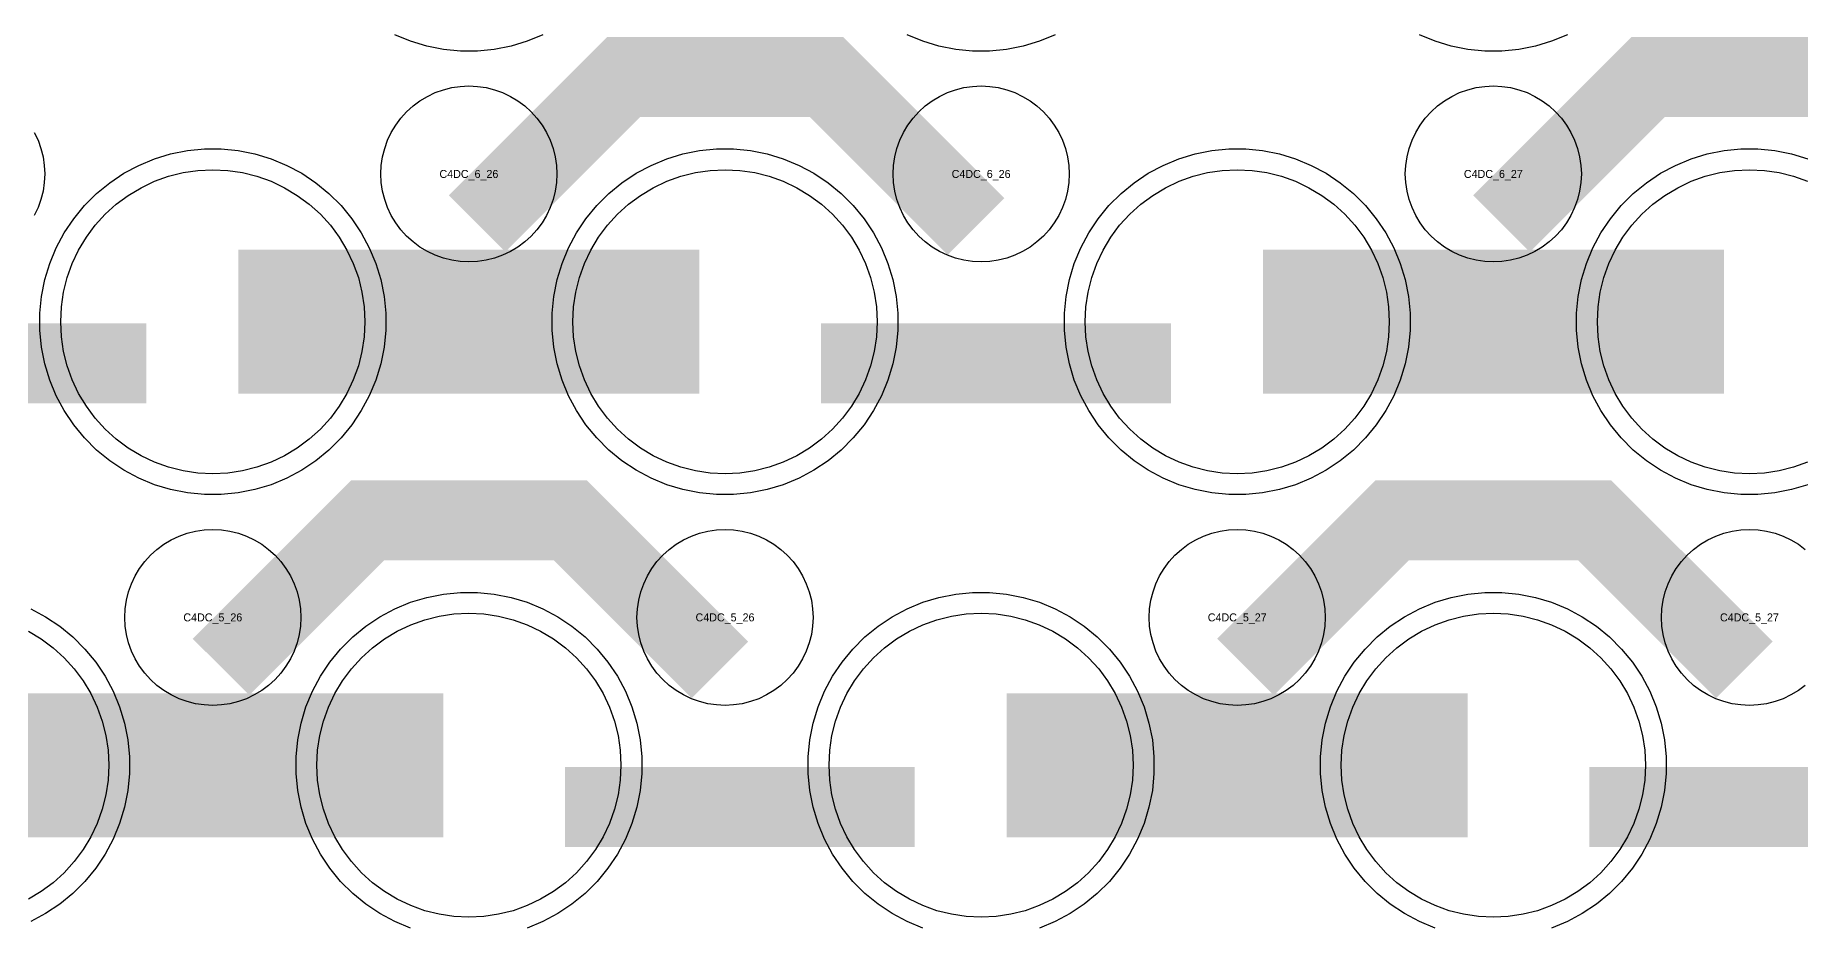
# Model space of a CAD drawing. Extents: x -11880 to 11880, y -14992 to 14992.
# Drawn here: x -3735 to -3184, y -14196 to -13919 of the extents above; entities that cross this region are included whole.
import ezdxf
from ezdxf.enums import TextEntityAlignment as Align

# ---------------------------------------------------------------- set-up
doc = ezdxf.new("R2010")
doc.units = 0
doc.header["$MEASUREMENT"] = 0
for name, color, linetype in [('GDS_775_DT_237', 138, 'CONTINUOUS'), ('RDL1_FS', 34, 'CONTINUOUS'), ('RDL_BS', 160, 'CONTINUOUS')]:
    doc.layers.add(name, color=color, linetype=linetype)

msp = doc.modelspace()

# ---------------------------------------------------------------- linework, layer by layer
at = {"layer": 'RDL1_FS', "color": 241, "true_color": 0xf7abae}
for points in [[(-3680, -14055.689), (-3684.657, -14055.46), (-3689.268, -14054.776), (-3693.791, -14053.644), (-3698.181, -14052.072), (-3702.395, -14050.08), (-3706.395, -14047.682), (-3710.14, -14044.904), (-3713.594, -14041.774), (-3716.724, -14038.32), (-3719.502, -14034.575), (-3721.9, -14030.575), (-3723.892, -14026.361), (-3725.464, -14021.971), (-3726.596, -14017.448), (-3727.28, -14012.837), (-3727.509, -14008.18), (-3727.28, -14003.523), (-3726.596, -13998.912), (-3725.464, -13994.389), (-3723.892, -13989.999), (-3721.9, -13985.785), (-3719.502, -13981.785), (-3716.724, -13978.04), (-3713.594, -13974.586), (-3710.14, -13971.456), (-3706.395, -13968.678), (-3702.395, -13966.28), (-3698.181, -13964.288), (-3693.791, -13962.716), (-3689.268, -13961.584), (-3684.657, -13960.9), (-3680, -13960.671), (-3675.343, -13960.9), (-3670.732, -13961.584), (-3666.209, -13962.716), (-3661.819, -13964.288), (-3657.605, -13966.28), (-3653.605, -13968.678), (-3649.86, -13971.456), (-3646.406, -13974.586), (-3643.276, -13978.04), (-3640.498, -13981.785), (-3638.1, -13985.785), (-3636.108, -13989.999), (-3634.536, -13994.389), (-3633.404, -13998.912), (-3632.72, -14003.523), (-3632.491, -14008.18), (-3632.72, -14012.837), (-3633.404, -14017.448), (-3634.536, -14021.971), (-3636.108, -14026.361), (-3638.1, -14030.575), (-3640.498, -14034.575), (-3643.276, -14038.32), (-3646.406, -14041.774), (-3649.86, -14044.904), (-3653.605, -14047.682), (-3657.605, -14050.08), (-3661.819, -14052.072), (-3666.209, -14053.644), (-3670.732, -14054.776), (-3675.343, -14055.46)], [(-3520, -14055.689), (-3524.657, -14055.46), (-3529.268, -14054.776), (-3533.791, -14053.644), (-3538.181, -14052.072), (-3542.395, -14050.08), (-3546.395, -14047.682), (-3550.14, -14044.904), (-3553.594, -14041.774), (-3556.724, -14038.32), (-3559.502, -14034.575), (-3561.9, -14030.575), (-3563.892, -14026.361), (-3565.464, -14021.971), (-3566.596, -14017.448), (-3567.28, -14012.837), (-3567.509, -14008.18), (-3567.28, -14003.523), (-3566.596, -13998.912), (-3565.464, -13994.389), (-3563.892, -13989.999), (-3561.9, -13985.785), (-3559.502, -13981.785), (-3556.724, -13978.04), (-3553.594, -13974.586), (-3550.14, -13971.456), (-3546.395, -13968.678), (-3542.395, -13966.28), (-3538.181, -13964.288), (-3533.791, -13962.716), (-3529.268, -13961.584), (-3524.657, -13960.9), (-3520, -13960.671), (-3515.343, -13960.9), (-3510.732, -13961.584), (-3506.209, -13962.716), (-3501.819, -13964.288), (-3497.605, -13966.28), (-3493.605, -13968.678), (-3489.86, -13971.456), (-3486.406, -13974.586), (-3483.276, -13978.04), (-3480.498, -13981.785), (-3478.1, -13985.785), (-3476.108, -13989.999), (-3474.536, -13994.389), (-3473.404, -13998.912), (-3472.72, -14003.523), (-3472.491, -14008.18), (-3472.72, -14012.837), (-3473.404, -14017.448), (-3474.536, -14021.971), (-3476.108, -14026.361), (-3478.1, -14030.575), (-3480.498, -14034.575), (-3483.276, -14038.32), (-3486.406, -14041.774), (-3489.86, -14044.904), (-3493.605, -14047.682), (-3497.605, -14050.08), (-3501.819, -14052.072), (-3506.209, -14053.644), (-3510.732, -14054.776), (-3515.343, -14055.46)], [(-3360, -14055.689), (-3364.657, -14055.46), (-3369.268, -14054.776), (-3373.791, -14053.644), (-3378.181, -14052.072), (-3382.395, -14050.08), (-3386.395, -14047.682), (-3390.14, -14044.904), (-3393.594, -14041.774), (-3396.724, -14038.32), (-3399.502, -14034.575), (-3401.9, -14030.575), (-3403.892, -14026.361), (-3405.464, -14021.971), (-3406.596, -14017.448), (-3407.28, -14012.837), (-3407.509, -14008.18), (-3407.28, -14003.523), (-3406.596, -13998.912), (-3405.464, -13994.389), (-3403.892, -13989.999), (-3401.9, -13985.785), (-3399.502, -13981.785), (-3396.724, -13978.04), (-3393.594, -13974.586), (-3390.14, -13971.456), (-3386.395, -13968.678), (-3382.395, -13966.28), (-3378.181, -13964.288), (-3373.791, -13962.716), (-3369.268, -13961.584), (-3364.657, -13960.9), (-3360, -13960.671), (-3355.343, -13960.9), (-3350.732, -13961.584), (-3346.209, -13962.716), (-3341.819, -13964.288), (-3337.605, -13966.28), (-3333.605, -13968.678), (-3329.86, -13971.456), (-3326.406, -13974.586), (-3323.276, -13978.04), (-3320.498, -13981.785), (-3318.1, -13985.785), (-3316.108, -13989.999), (-3314.536, -13994.389), (-3313.404, -13998.912), (-3312.72, -14003.523), (-3312.491, -14008.18), (-3312.72, -14012.837), (-3313.404, -14017.448), (-3314.536, -14021.971), (-3316.108, -14026.361), (-3318.1, -14030.575), (-3320.498, -14034.575), (-3323.276, -14038.32), (-3326.406, -14041.774), (-3329.86, -14044.904), (-3333.605, -14047.682), (-3337.605, -14050.08), (-3341.819, -14052.072), (-3346.209, -14053.644), (-3350.732, -14054.776), (-3355.343, -14055.46)], [(-3600, -14194.254), (-3604.657, -14194.025), (-3609.268, -14193.341), (-3613.791, -14192.209), (-3618.181, -14190.637), (-3622.395, -14188.645), (-3626.395, -14186.247), (-3630.14, -14183.469), (-3633.594, -14180.339), (-3636.724, -14176.885), (-3639.502, -14173.14), (-3641.9, -14169.14), (-3643.892, -14164.926), (-3645.464, -14160.536), (-3646.596, -14156.013), (-3647.28, -14151.402), (-3647.509, -14146.745), (-3647.28, -14142.088), (-3646.596, -14137.477), (-3645.464, -14132.954), (-3643.892, -14128.564), (-3641.9, -14124.35), (-3639.502, -14120.35), (-3636.724, -14116.605), (-3633.594, -14113.151), (-3630.14, -14110.021), (-3626.395, -14107.243), (-3622.395, -14104.845), (-3618.181, -14102.853), (-3613.791, -14101.281), (-3609.268, -14100.149), (-3604.657, -14099.465), (-3600, -14099.236), (-3595.343, -14099.465), (-3590.732, -14100.149), (-3586.209, -14101.281), (-3581.819, -14102.853), (-3577.605, -14104.845), (-3573.605, -14107.243), (-3569.86, -14110.021), (-3566.406, -14113.151), (-3563.276, -14116.605), (-3560.498, -14120.35), (-3558.1, -14124.35), (-3556.108, -14128.564), (-3554.536, -14132.954), (-3553.404, -14137.477), (-3552.72, -14142.088), (-3552.491, -14146.745), (-3552.72, -14151.402), (-3553.404, -14156.013), (-3554.536, -14160.536), (-3556.108, -14164.926), (-3558.1, -14169.14), (-3560.498, -14173.14), (-3563.276, -14176.885), (-3566.406, -14180.339), (-3569.86, -14183.469), (-3573.605, -14186.247), (-3577.605, -14188.645), (-3581.819, -14190.637), (-3586.209, -14192.209), (-3590.732, -14193.341), (-3595.343, -14194.025)], [(-3440, -14194.254), (-3444.657, -14194.025), (-3449.268, -14193.341), (-3453.791, -14192.209), (-3458.181, -14190.637), (-3462.395, -14188.645), (-3466.395, -14186.247), (-3470.14, -14183.469), (-3473.594, -14180.339), (-3476.724, -14176.885), (-3479.502, -14173.14), (-3481.9, -14169.14), (-3483.892, -14164.926), (-3485.464, -14160.536), (-3486.596, -14156.013), (-3487.28, -14151.402), (-3487.509, -14146.745), (-3487.28, -14142.088), (-3486.596, -14137.477), (-3485.464, -14132.954), (-3483.892, -14128.564), (-3481.9, -14124.35), (-3479.502, -14120.35), (-3476.724, -14116.605), (-3473.594, -14113.151), (-3470.14, -14110.021), (-3466.395, -14107.243), (-3462.395, -14104.845), (-3458.181, -14102.853), (-3453.791, -14101.281), (-3449.268, -14100.149), (-3444.657, -14099.465), (-3440, -14099.236), (-3435.343, -14099.465), (-3430.732, -14100.149), (-3426.209, -14101.281), (-3421.819, -14102.853), (-3417.605, -14104.845), (-3413.605, -14107.243), (-3409.86, -14110.021), (-3406.406, -14113.151), (-3403.276, -14116.605), (-3400.498, -14120.35), (-3398.1, -14124.35), (-3396.108, -14128.564), (-3394.536, -14132.954), (-3393.404, -14137.477), (-3392.72, -14142.088), (-3392.491, -14146.745), (-3392.72, -14151.402), (-3393.404, -14156.013), (-3394.536, -14160.536), (-3396.108, -14164.926), (-3398.1, -14169.14), (-3400.498, -14173.14), (-3403.276, -14176.885), (-3406.406, -14180.339), (-3409.86, -14183.469), (-3413.605, -14186.247), (-3417.605, -14188.645), (-3421.819, -14190.637), (-3426.209, -14192.209), (-3430.732, -14193.341), (-3435.343, -14194.025)], [(-3280, -14194.254), (-3284.657, -14194.025), (-3289.268, -14193.341), (-3293.791, -14192.209), (-3298.181, -14190.637), (-3302.395, -14188.645), (-3306.395, -14186.247), (-3310.14, -14183.469), (-3313.594, -14180.339), (-3316.724, -14176.885), (-3319.502, -14173.14), (-3321.9, -14169.14), (-3323.892, -14164.926), (-3325.464, -14160.536), (-3326.596, -14156.013), (-3327.28, -14151.402), (-3327.509, -14146.745), (-3327.28, -14142.088), (-3326.596, -14137.477), (-3325.464, -14132.954), (-3323.892, -14128.564), (-3321.9, -14124.35), (-3319.502, -14120.35), (-3316.724, -14116.605), (-3313.594, -14113.151), (-3310.14, -14110.021), (-3306.395, -14107.243), (-3302.395, -14104.845), (-3298.181, -14102.853), (-3293.791, -14101.281), (-3289.268, -14100.149), (-3284.657, -14099.465), (-3280, -14099.236), (-3275.343, -14099.465), (-3270.732, -14100.149), (-3266.209, -14101.281), (-3261.819, -14102.853), (-3257.605, -14104.845), (-3253.605, -14107.243), (-3249.86, -14110.021), (-3246.406, -14113.151), (-3243.276, -14116.605), (-3240.498, -14120.35), (-3238.1, -14124.35), (-3236.108, -14128.564), (-3234.536, -14132.954), (-3233.404, -14137.477), (-3232.72, -14142.088), (-3232.491, -14146.745), (-3232.72, -14151.402), (-3233.404, -14156.013), (-3234.536, -14160.536), (-3236.108, -14164.926), (-3238.1, -14169.14), (-3240.498, -14173.14), (-3243.276, -14176.885), (-3246.406, -14180.339), (-3249.86, -14183.469), (-3253.605, -14186.247), (-3257.605, -14188.645), (-3261.819, -14190.637), (-3266.209, -14192.209), (-3270.732, -14193.341), (-3275.343, -14194.025)]]:
    msp.add_lwpolyline(points, close=True, dxfattribs=at)
for points in [[(-3181.819, -14052.072), (-3186.209, -14053.644), (-3190.732, -14054.776), (-3195.343, -14055.46), (-3200, -14055.689), (-3204.657, -14055.46), (-3209.268, -14054.776), (-3213.791, -14053.644), (-3218.181, -14052.072), (-3222.395, -14050.08), (-3226.395, -14047.682), (-3230.14, -14044.904), (-3233.594, -14041.774), (-3236.724, -14038.32), (-3239.502, -14034.575), (-3241.9, -14030.575), (-3243.892, -14026.361), (-3245.464, -14021.971), (-3246.596, -14017.448), (-3247.28, -14012.837), (-3247.509, -14008.18), (-3247.28, -14003.523), (-3246.596, -13998.912), (-3245.464, -13994.389), (-3243.892, -13989.999), (-3241.9, -13985.785), (-3239.502, -13981.785), (-3236.724, -13978.04), (-3233.594, -13974.586), (-3230.14, -13971.456), (-3226.395, -13968.678), (-3222.395, -13966.28), (-3218.181, -13964.288), (-3213.791, -13962.716), (-3209.268, -13961.584), (-3204.657, -13960.9), (-3200, -13960.671), (-3195.343, -13960.9), (-3190.732, -13961.584), (-3186.209, -13962.716), (-3181.819, -13964.288)], [(-3737.605, -14104.845), (-3733.605, -14107.243), (-3729.86, -14110.021), (-3726.406, -14113.151), (-3723.276, -14116.605), (-3720.498, -14120.35), (-3718.1, -14124.35), (-3716.108, -14128.564), (-3714.536, -14132.954), (-3713.404, -14137.477), (-3712.72, -14142.088), (-3712.491, -14146.745), (-3712.72, -14151.402), (-3713.404, -14156.013), (-3714.536, -14160.536), (-3716.108, -14164.926), (-3718.1, -14169.14), (-3720.498, -14173.14), (-3723.276, -14176.885), (-3726.406, -14180.339), (-3729.86, -14183.469), (-3733.605, -14186.247), (-3737.605, -14188.645)]]:
    msp.add_lwpolyline(points, dxfattribs=at)
for points in [[(-3671.998, -14008.18, 45, 45, 0), (-3599.998, -14008.18, 45, 45, 0)], [(-3599.998, -14008.18, 45, 45, 0), (-3527.998, -14008.18, 45, 45, 0)], [(-3351.998, -14008.18, 45, 45, 0), (-3279.998, -14008.18, 45, 45, 0)], [(-3279.998, -14008.18, 45, 45, 0), (-3207.998, -14008.18, 45, 45, 0)], [(-3751.998, -14146.745, 45, 45, 0), (-3679.998, -14146.745, 45, 45, 0)], [(-3679.998, -14146.745, 45, 45, 0), (-3607.998, -14146.745, 45, 45, 0)], [(-3431.998, -14146.745, 45, 45, 0), (-3359.998, -14146.745, 45, 45, 0)], [(-3359.998, -14146.745, 45, 45, 0), (-3287.998, -14146.745, 45, 45, 0)]]:
    msp.add_lwpolyline(points, format="xyseb", dxfattribs=at)
at = {"layer": 'RDL_BS', "color": 241, "true_color": 0xf7abae}
for points in [[(-3576.885, -13918.49), (-3581.795, -13920.521), (-3586.835, -13922.052), (-3592.062, -13923.098), (-3597.356, -13923.615), (-3602.644, -13923.615), (-3607.938, -13923.098), (-3613.165, -13922.052), (-3618.205, -13920.521), (-3623.115, -13918.49)], [(-3416.885, -13918.49), (-3421.795, -13920.521), (-3426.835, -13922.052), (-3432.062, -13923.098), (-3437.356, -13923.615), (-3442.644, -13923.615), (-3447.938, -13923.098), (-3453.165, -13922.052), (-3458.205, -13920.521), (-3463.115, -13918.49)], [(-3256.885, -13918.49), (-3261.795, -13920.521), (-3266.835, -13922.052), (-3272.062, -13923.098), (-3277.356, -13923.615), (-3282.644, -13923.615), (-3287.938, -13923.098), (-3293.165, -13922.052), (-3298.205, -13920.521), (-3303.115, -13918.49)], [(-3181.795, -14059.086), (-3186.835, -14060.617), (-3192.062, -14061.663), (-3197.356, -14062.18), (-3202.644, -14062.18), (-3207.938, -14061.663), (-3213.165, -14060.617), (-3218.205, -14059.086), (-3223.115, -14057.055), (-3227.777, -14054.563), (-3232.191, -14051.616), (-3236.292, -14048.254), (-3240.074, -14044.472), (-3243.436, -14040.371), (-3246.383, -14035.957), (-3248.875, -14031.295), (-3250.906, -14026.385), (-3252.437, -14021.345), (-3253.483, -14016.118), (-3254, -14010.824), (-3254, -14005.536), (-3253.483, -14000.242), (-3252.437, -13995.015), (-3250.906, -13989.975), (-3248.875, -13985.065), (-3246.383, -13980.403), (-3243.436, -13975.989), (-3240.074, -13971.888), (-3236.292, -13968.106), (-3232.191, -13964.744), (-3227.777, -13961.797), (-3223.115, -13959.305), (-3218.205, -13957.274), (-3213.165, -13955.743), (-3207.938, -13954.697), (-3202.644, -13954.18), (-3197.356, -13954.18), (-3192.062, -13954.697), (-3186.835, -13955.743), (-3181.795, -13957.274)], [(-3618.205, -14197.651), (-3623.115, -14195.62), (-3627.777, -14193.128), (-3632.191, -14190.181), (-3636.292, -14186.819), (-3640.074, -14183.037), (-3643.436, -14178.936), (-3646.383, -14174.522), (-3648.875, -14169.86), (-3650.906, -14164.95), (-3652.437, -14159.91), (-3653.483, -14154.683), (-3654, -14149.389), (-3654, -14144.101), (-3653.483, -14138.807), (-3652.437, -14133.58), (-3650.906, -14128.54), (-3648.875, -14123.63), (-3646.383, -14118.968), (-3643.436, -14114.554), (-3640.074, -14110.453), (-3636.292, -14106.671), (-3632.191, -14103.309), (-3627.777, -14100.362), (-3623.115, -14097.87), (-3618.205, -14095.839), (-3613.165, -14094.308), (-3607.938, -14093.262), (-3602.644, -14092.745), (-3597.356, -14092.745), (-3592.062, -14093.262), (-3586.835, -14094.308), (-3581.795, -14095.839), (-3576.885, -14097.87), (-3572.223, -14100.362), (-3567.809, -14103.309), (-3563.708, -14106.671), (-3559.926, -14110.453), (-3556.564, -14114.554), (-3553.617, -14118.968), (-3551.125, -14123.63), (-3549.094, -14128.54), (-3547.563, -14133.58), (-3546.517, -14138.807), (-3546, -14144.101), (-3546, -14149.389), (-3546.517, -14154.683), (-3547.563, -14159.91), (-3549.094, -14164.95), (-3551.125, -14169.86), (-3553.617, -14174.522), (-3556.564, -14178.936), (-3559.926, -14183.037), (-3563.708, -14186.819), (-3567.809, -14190.181), (-3572.223, -14193.128), (-3576.885, -14195.62), (-3581.795, -14197.651)], [(-3458.205, -14197.651), (-3463.115, -14195.62), (-3467.777, -14193.128), (-3472.191, -14190.181), (-3476.292, -14186.819), (-3480.074, -14183.037), (-3483.436, -14178.936), (-3486.383, -14174.522), (-3488.875, -14169.86), (-3490.906, -14164.95), (-3492.437, -14159.91), (-3493.483, -14154.683), (-3494, -14149.389), (-3494, -14144.101), (-3493.483, -14138.807), (-3492.437, -14133.58), (-3490.906, -14128.54), (-3488.875, -14123.63), (-3486.383, -14118.968), (-3483.436, -14114.554), (-3480.074, -14110.453), (-3476.292, -14106.671), (-3472.191, -14103.309), (-3467.777, -14100.362), (-3463.115, -14097.87), (-3458.205, -14095.839), (-3453.165, -14094.308), (-3447.938, -14093.262), (-3442.644, -14092.745), (-3437.356, -14092.745), (-3432.062, -14093.262), (-3426.835, -14094.308), (-3421.795, -14095.839), (-3416.885, -14097.87), (-3412.223, -14100.362), (-3407.809, -14103.309), (-3403.708, -14106.671), (-3399.926, -14110.453), (-3396.564, -14114.554), (-3393.617, -14118.968), (-3391.125, -14123.63), (-3389.094, -14128.54), (-3387.563, -14133.58), (-3386.517, -14138.807), (-3386, -14144.101), (-3386, -14149.389), (-3386.517, -14154.683), (-3387.563, -14159.91), (-3389.094, -14164.95), (-3391.125, -14169.86), (-3393.617, -14174.522), (-3396.564, -14178.936), (-3399.926, -14183.037), (-3403.708, -14186.819), (-3407.809, -14190.181), (-3412.223, -14193.128), (-3416.885, -14195.62), (-3421.795, -14197.651)], [(-3298.205, -14197.651), (-3303.115, -14195.62), (-3307.777, -14193.128), (-3312.191, -14190.181), (-3316.292, -14186.819), (-3320.074, -14183.037), (-3323.436, -14178.936), (-3326.383, -14174.522), (-3328.875, -14169.86), (-3330.906, -14164.95), (-3332.437, -14159.91), (-3333.483, -14154.683), (-3334, -14149.389), (-3334, -14144.101), (-3333.483, -14138.807), (-3332.437, -14133.58), (-3330.906, -14128.54), (-3328.875, -14123.63), (-3326.383, -14118.968), (-3323.436, -14114.554), (-3320.074, -14110.453), (-3316.292, -14106.671), (-3312.191, -14103.309), (-3307.777, -14100.362), (-3303.115, -14097.87), (-3298.205, -14095.839), (-3293.165, -14094.308), (-3287.938, -14093.262), (-3282.644, -14092.745), (-3277.356, -14092.745), (-3272.062, -14093.262), (-3266.835, -14094.308), (-3261.795, -14095.839), (-3256.885, -14097.87), (-3252.223, -14100.362), (-3247.809, -14103.309), (-3243.708, -14106.671), (-3239.926, -14110.453), (-3236.564, -14114.554), (-3233.617, -14118.968), (-3231.125, -14123.63), (-3229.094, -14128.54), (-3227.563, -14133.58), (-3226.517, -14138.807), (-3226, -14144.101), (-3226, -14149.389), (-3226.517, -14154.683), (-3227.563, -14159.91), (-3229.094, -14164.95), (-3231.125, -14169.86), (-3233.617, -14174.522), (-3236.564, -14178.936), (-3239.926, -14183.037), (-3243.708, -14186.819), (-3247.809, -14190.181), (-3252.223, -14193.128), (-3256.885, -14195.62), (-3261.795, -14197.651)], [(-3736.885, -14097.87), (-3732.223, -14100.362), (-3727.809, -14103.309), (-3723.708, -14106.671), (-3719.926, -14110.453), (-3716.564, -14114.554), (-3713.617, -14118.968), (-3711.125, -14123.63), (-3709.094, -14128.54), (-3707.563, -14133.58), (-3706.517, -14138.807), (-3706, -14144.101), (-3706, -14149.389), (-3706.517, -14154.683), (-3707.563, -14159.91), (-3709.094, -14164.95), (-3711.125, -14169.86), (-3713.617, -14174.522), (-3716.564, -14178.936), (-3719.926, -14183.037), (-3723.708, -14186.819), (-3727.809, -14190.181), (-3732.223, -14193.128), (-3736.885, -14195.62)]]:
    msp.add_lwpolyline(points, dxfattribs=at)
at = {"layer": 'RDL_BS'}
for points in [[(-3597.438, -13977.494, 25, 25, 0), (-3551.623, -13931.679, 25, 25, 0), (-3518.07, -13931.679, 25, 25, 0)], [(-3441.599, -13978.393, 25, 25, 0), (-3488.313, -13931.679, 25, 25, 0), (-3518.071, -13931.679, 25, 25, 0)], [(-3277.438, -13977.494, 25, 25, 0), (-3231.623, -13931.679, 25, 25, 0), (-3198.07, -13931.679, 25, 25, 0)], [(-3121.599, -13978.393, 25, 25, 0), (-3168.313, -13931.679, 25, 25, 0), (-3198.071, -13931.679, 25, 25, 0)], [(-3677.438, -14116.059, 25, 25, 0), (-3631.623, -14070.244, 25, 25, 0), (-3598.07, -14070.244, 25, 25, 0)], [(-3521.599, -14116.958, 25, 25, 0), (-3568.313, -14070.244, 25, 25, 0), (-3598.071, -14070.244, 25, 25, 0)], [(-3357.438, -14116.059, 25, 25, 0), (-3311.623, -14070.244, 25, 25, 0), (-3278.07, -14070.244, 25, 25, 0)], [(-3201.599, -14116.958, 25, 25, 0), (-3248.313, -14070.244, 25, 25, 0), (-3278.071, -14070.244, 25, 25, 0)]]:
    msp.add_lwpolyline(points, format="xyseb", dxfattribs=at)
for points in [[(-3600, -13989.486), (-3602.693, -13989.354), (-3605.365, -13988.958), (-3607.984, -13988.301), (-3610.519, -13987.394), (-3612.956, -13986.242), (-3615.28, -13984.849), (-3617.443, -13983.246), (-3619.442, -13981.434), (-3621.254, -13979.435), (-3622.857, -13977.272), (-3624.25, -13974.948), (-3625.402, -13972.511), (-3626.309, -13969.976), (-3626.966, -13967.357), (-3627.362, -13964.685), (-3627.494, -13961.992), (-3627.362, -13959.299), (-3626.966, -13956.627), (-3626.309, -13954.008), (-3625.402, -13951.473), (-3624.25, -13949.036), (-3622.857, -13946.712), (-3621.254, -13944.549), (-3619.442, -13942.55), (-3617.443, -13940.738), (-3615.28, -13939.135), (-3612.956, -13937.742), (-3610.519, -13936.59), (-3607.984, -13935.683), (-3605.365, -13935.026), (-3602.693, -13934.63), (-3600, -13934.498), (-3597.307, -13934.63), (-3594.635, -13935.026), (-3592.016, -13935.683), (-3589.481, -13936.59), (-3587.044, -13937.742), (-3584.72, -13939.135), (-3582.557, -13940.738), (-3580.558, -13942.55), (-3578.746, -13944.549), (-3577.143, -13946.712), (-3575.75, -13949.036), (-3574.598, -13951.473), (-3573.691, -13954.008), (-3573.034, -13956.627), (-3572.638, -13959.299), (-3572.506, -13961.992), (-3572.638, -13964.685), (-3573.034, -13967.357), (-3573.691, -13969.976), (-3574.598, -13972.511), (-3575.75, -13974.948), (-3577.143, -13977.272), (-3578.746, -13979.435), (-3580.558, -13981.434), (-3582.557, -13983.246), (-3584.72, -13984.849), (-3587.044, -13986.242), (-3589.481, -13987.394), (-3592.016, -13988.301), (-3594.635, -13988.958), (-3597.307, -13989.354)], [(-3440, -13989.486), (-3442.693, -13989.354), (-3445.365, -13988.958), (-3447.984, -13988.301), (-3450.519, -13987.394), (-3452.956, -13986.242), (-3455.28, -13984.849), (-3457.443, -13983.246), (-3459.442, -13981.434), (-3461.254, -13979.435), (-3462.857, -13977.272), (-3464.25, -13974.948), (-3465.402, -13972.511), (-3466.309, -13969.976), (-3466.966, -13967.357), (-3467.362, -13964.685), (-3467.494, -13961.992), (-3467.362, -13959.299), (-3466.966, -13956.627), (-3466.309, -13954.008), (-3465.402, -13951.473), (-3464.25, -13949.036), (-3462.857, -13946.712), (-3461.254, -13944.549), (-3459.442, -13942.55), (-3457.443, -13940.738), (-3455.28, -13939.135), (-3452.956, -13937.742), (-3450.519, -13936.59), (-3447.984, -13935.683), (-3445.365, -13935.026), (-3442.693, -13934.63), (-3440, -13934.498), (-3437.307, -13934.63), (-3434.635, -13935.026), (-3432.016, -13935.683), (-3429.481, -13936.59), (-3427.044, -13937.742), (-3424.72, -13939.135), (-3422.557, -13940.738), (-3420.558, -13942.55), (-3418.746, -13944.549), (-3417.143, -13946.712), (-3415.75, -13949.036), (-3414.598, -13951.473), (-3413.691, -13954.008), (-3413.034, -13956.627), (-3412.638, -13959.299), (-3412.506, -13961.992), (-3412.638, -13964.685), (-3413.034, -13967.357), (-3413.691, -13969.976), (-3414.598, -13972.511), (-3415.75, -13974.948), (-3417.143, -13977.272), (-3418.746, -13979.435), (-3420.558, -13981.434), (-3422.557, -13983.246), (-3424.72, -13984.849), (-3427.044, -13986.242), (-3429.481, -13987.394), (-3432.016, -13988.301), (-3434.635, -13988.958), (-3437.307, -13989.354)], [(-3280, -13989.486), (-3282.693, -13989.354), (-3285.365, -13988.958), (-3287.984, -13988.301), (-3290.519, -13987.394), (-3292.956, -13986.242), (-3295.28, -13984.849), (-3297.443, -13983.246), (-3299.442, -13981.434), (-3301.254, -13979.435), (-3302.857, -13977.272), (-3304.25, -13974.948), (-3305.402, -13972.511), (-3306.309, -13969.976), (-3306.966, -13967.357), (-3307.362, -13964.685), (-3307.494, -13961.992), (-3307.362, -13959.299), (-3306.966, -13956.627), (-3306.309, -13954.008), (-3305.402, -13951.473), (-3304.25, -13949.036), (-3302.857, -13946.712), (-3301.254, -13944.549), (-3299.442, -13942.55), (-3297.443, -13940.738), (-3295.28, -13939.135), (-3292.956, -13937.742), (-3290.519, -13936.59), (-3287.984, -13935.683), (-3285.365, -13935.026), (-3282.693, -13934.63), (-3280, -13934.498), (-3277.307, -13934.63), (-3274.635, -13935.026), (-3272.016, -13935.683), (-3269.481, -13936.59), (-3267.044, -13937.742), (-3264.72, -13939.135), (-3262.557, -13940.738), (-3260.558, -13942.55), (-3258.746, -13944.549), (-3257.143, -13946.712), (-3255.75, -13949.036), (-3254.598, -13951.473), (-3253.691, -13954.008), (-3253.034, -13956.627), (-3252.638, -13959.299), (-3252.506, -13961.992), (-3252.638, -13964.685), (-3253.034, -13967.357), (-3253.691, -13969.976), (-3254.598, -13972.511), (-3255.75, -13974.948), (-3257.143, -13977.272), (-3258.746, -13979.435), (-3260.558, -13981.434), (-3262.557, -13983.246), (-3264.72, -13984.849), (-3267.044, -13986.242), (-3269.481, -13987.394), (-3272.016, -13988.301), (-3274.635, -13988.958), (-3277.307, -13989.354)], [(-3680, -14128.051), (-3682.693, -14127.919), (-3685.365, -14127.523), (-3687.984, -14126.866), (-3690.519, -14125.959), (-3692.956, -14124.807), (-3695.28, -14123.414), (-3697.443, -14121.811), (-3699.442, -14119.999), (-3701.254, -14118), (-3702.857, -14115.837), (-3704.25, -14113.513), (-3705.402, -14111.076), (-3706.309, -14108.541), (-3706.966, -14105.922), (-3707.362, -14103.25), (-3707.494, -14100.557), (-3707.362, -14097.864), (-3706.966, -14095.192), (-3706.309, -14092.573), (-3705.402, -14090.038), (-3704.25, -14087.601), (-3702.857, -14085.277), (-3701.254, -14083.114), (-3699.442, -14081.115), (-3697.443, -14079.303), (-3695.28, -14077.7), (-3692.956, -14076.307), (-3690.519, -14075.155), (-3687.984, -14074.248), (-3685.365, -14073.591), (-3682.693, -14073.195), (-3680, -14073.063), (-3677.307, -14073.195), (-3674.635, -14073.591), (-3672.016, -14074.248), (-3669.481, -14075.155), (-3667.044, -14076.307), (-3664.72, -14077.7), (-3662.557, -14079.303), (-3660.558, -14081.115), (-3658.746, -14083.114), (-3657.143, -14085.277), (-3655.75, -14087.601), (-3654.598, -14090.038), (-3653.691, -14092.573), (-3653.034, -14095.192), (-3652.638, -14097.864), (-3652.506, -14100.557), (-3652.638, -14103.25), (-3653.034, -14105.922), (-3653.691, -14108.541), (-3654.598, -14111.076), (-3655.75, -14113.513), (-3657.143, -14115.837), (-3658.746, -14118), (-3660.558, -14119.999), (-3662.557, -14121.811), (-3664.72, -14123.414), (-3667.044, -14124.807), (-3669.481, -14125.959), (-3672.016, -14126.866), (-3674.635, -14127.523), (-3677.307, -14127.919)], [(-3520, -14128.051), (-3522.693, -14127.919), (-3525.365, -14127.523), (-3527.984, -14126.866), (-3530.519, -14125.959), (-3532.956, -14124.807), (-3535.28, -14123.414), (-3537.443, -14121.811), (-3539.442, -14119.999), (-3541.254, -14118), (-3542.857, -14115.837), (-3544.25, -14113.513), (-3545.402, -14111.076), (-3546.309, -14108.541), (-3546.966, -14105.922), (-3547.362, -14103.25), (-3547.494, -14100.557), (-3547.362, -14097.864), (-3546.966, -14095.192), (-3546.309, -14092.573), (-3545.402, -14090.038), (-3544.25, -14087.601), (-3542.857, -14085.277), (-3541.254, -14083.114), (-3539.442, -14081.115), (-3537.443, -14079.303), (-3535.28, -14077.7), (-3532.956, -14076.307), (-3530.519, -14075.155), (-3527.984, -14074.248), (-3525.365, -14073.591), (-3522.693, -14073.195), (-3520, -14073.063), (-3517.307, -14073.195), (-3514.635, -14073.591), (-3512.016, -14074.248), (-3509.481, -14075.155), (-3507.044, -14076.307), (-3504.72, -14077.7), (-3502.557, -14079.303), (-3500.558, -14081.115), (-3498.746, -14083.114), (-3497.143, -14085.277), (-3495.75, -14087.601), (-3494.598, -14090.038), (-3493.691, -14092.573), (-3493.034, -14095.192), (-3492.638, -14097.864), (-3492.506, -14100.557), (-3492.638, -14103.25), (-3493.034, -14105.922), (-3493.691, -14108.541), (-3494.598, -14111.076), (-3495.75, -14113.513), (-3497.143, -14115.837), (-3498.746, -14118), (-3500.558, -14119.999), (-3502.557, -14121.811), (-3504.72, -14123.414), (-3507.044, -14124.807), (-3509.481, -14125.959), (-3512.016, -14126.866), (-3514.635, -14127.523), (-3517.307, -14127.919)], [(-3360, -14128.051), (-3362.693, -14127.919), (-3365.365, -14127.523), (-3367.984, -14126.866), (-3370.519, -14125.959), (-3372.956, -14124.807), (-3375.28, -14123.414), (-3377.443, -14121.811), (-3379.442, -14119.999), (-3381.254, -14118), (-3382.857, -14115.837), (-3384.25, -14113.513), (-3385.402, -14111.076), (-3386.309, -14108.541), (-3386.966, -14105.922), (-3387.362, -14103.25), (-3387.494, -14100.557), (-3387.362, -14097.864), (-3386.966, -14095.192), (-3386.309, -14092.573), (-3385.402, -14090.038), (-3384.25, -14087.601), (-3382.857, -14085.277), (-3381.254, -14083.114), (-3379.442, -14081.115), (-3377.443, -14079.303), (-3375.28, -14077.7), (-3372.956, -14076.307), (-3370.519, -14075.155), (-3367.984, -14074.248), (-3365.365, -14073.591), (-3362.693, -14073.195), (-3360, -14073.063), (-3357.307, -14073.195), (-3354.635, -14073.591), (-3352.016, -14074.248), (-3349.481, -14075.155), (-3347.044, -14076.307), (-3344.72, -14077.7), (-3342.557, -14079.303), (-3340.558, -14081.115), (-3338.746, -14083.114), (-3337.143, -14085.277), (-3335.75, -14087.601), (-3334.598, -14090.038), (-3333.691, -14092.573), (-3333.034, -14095.192), (-3332.638, -14097.864), (-3332.506, -14100.557), (-3332.638, -14103.25), (-3333.034, -14105.922), (-3333.691, -14108.541), (-3334.598, -14111.076), (-3335.75, -14113.513), (-3337.143, -14115.837), (-3338.746, -14118), (-3340.558, -14119.999), (-3342.557, -14121.811), (-3344.72, -14123.414), (-3347.044, -14124.807), (-3349.481, -14125.959), (-3352.016, -14126.866), (-3354.635, -14127.523), (-3357.307, -14127.919)]]:
    msp.add_lwpolyline(points, close=True, dxfattribs=at)
for points in [[(-3735.75, -13949.036), (-3734.598, -13951.473), (-3733.691, -13954.008), (-3733.034, -13956.627), (-3732.638, -13959.299), (-3732.506, -13961.992), (-3732.638, -13964.685), (-3733.034, -13967.357), (-3733.691, -13969.976), (-3734.598, -13972.511), (-3735.75, -13974.948)], [(-3182.557, -14121.811), (-3184.72, -14123.414), (-3187.044, -14124.807), (-3189.481, -14125.959), (-3192.016, -14126.866), (-3194.635, -14127.523), (-3197.307, -14127.919), (-3200, -14128.051), (-3202.693, -14127.919), (-3205.365, -14127.523), (-3207.984, -14126.866), (-3210.519, -14125.959), (-3212.956, -14124.807), (-3215.28, -14123.414), (-3217.443, -14121.811), (-3219.442, -14119.999), (-3221.254, -14118), (-3222.857, -14115.837), (-3224.25, -14113.513), (-3225.402, -14111.076), (-3226.309, -14108.541), (-3226.966, -14105.922), (-3227.362, -14103.25), (-3227.494, -14100.557), (-3227.362, -14097.864), (-3226.966, -14095.192), (-3226.309, -14092.573), (-3225.402, -14090.038), (-3224.25, -14087.601), (-3222.857, -14085.277), (-3221.254, -14083.114), (-3219.442, -14081.115), (-3217.443, -14079.303), (-3215.28, -14077.7), (-3212.956, -14076.307), (-3210.519, -14075.155), (-3207.984, -14074.248), (-3205.365, -14073.591), (-3202.693, -14073.195), (-3200, -14073.063), (-3197.307, -14073.195), (-3194.635, -14073.591), (-3192.016, -14074.248), (-3189.481, -14075.155), (-3187.044, -14076.307), (-3184.72, -14077.7), (-3182.557, -14079.303)]]:
    msp.add_lwpolyline(points, dxfattribs=at)
at = {"layer": 'RDL_BS', "color": 241, "true_color": 0xf7abae}
for points in [[(-3682.644, -14062.18), (-3687.938, -14061.663), (-3693.165, -14060.617), (-3698.205, -14059.086), (-3703.115, -14057.055), (-3707.777, -14054.563), (-3712.191, -14051.616), (-3716.292, -14048.254), (-3720.074, -14044.472), (-3723.436, -14040.371), (-3726.383, -14035.957), (-3728.875, -14031.295), (-3730.906, -14026.385), (-3732.437, -14021.345), (-3733.483, -14016.118), (-3734, -14010.824), (-3734, -14005.536), (-3733.483, -14000.242), (-3732.437, -13995.015), (-3730.906, -13989.975), (-3728.875, -13985.065), (-3726.383, -13980.403), (-3723.436, -13975.989), (-3720.074, -13971.888), (-3716.292, -13968.106), (-3712.191, -13964.744), (-3707.777, -13961.797), (-3703.115, -13959.305), (-3698.205, -13957.274), (-3693.165, -13955.743), (-3687.938, -13954.697), (-3682.644, -13954.18), (-3677.356, -13954.18), (-3672.062, -13954.697), (-3666.835, -13955.743), (-3661.795, -13957.274), (-3656.885, -13959.305), (-3652.223, -13961.797), (-3647.809, -13964.744), (-3643.708, -13968.106), (-3639.926, -13971.888), (-3636.564, -13975.989), (-3633.617, -13980.403), (-3631.125, -13985.065), (-3629.094, -13989.975), (-3627.563, -13995.015), (-3626.517, -14000.242), (-3626, -14005.536), (-3626, -14010.824), (-3626.517, -14016.118), (-3627.563, -14021.345), (-3629.094, -14026.385), (-3631.125, -14031.295), (-3633.617, -14035.957), (-3636.564, -14040.371), (-3639.926, -14044.472), (-3643.708, -14048.254), (-3647.809, -14051.616), (-3652.223, -14054.563), (-3656.885, -14057.055), (-3661.795, -14059.086), (-3666.835, -14060.617), (-3672.062, -14061.663), (-3677.356, -14062.18)], [(-3522.644, -14062.18), (-3527.938, -14061.663), (-3533.165, -14060.617), (-3538.205, -14059.086), (-3543.115, -14057.055), (-3547.777, -14054.563), (-3552.191, -14051.616), (-3556.292, -14048.254), (-3560.074, -14044.472), (-3563.436, -14040.371), (-3566.383, -14035.957), (-3568.875, -14031.295), (-3570.906, -14026.385), (-3572.437, -14021.345), (-3573.483, -14016.118), (-3574, -14010.824), (-3574, -14005.536), (-3573.483, -14000.242), (-3572.437, -13995.015), (-3570.906, -13989.975), (-3568.875, -13985.065), (-3566.383, -13980.403), (-3563.436, -13975.989), (-3560.074, -13971.888), (-3556.292, -13968.106), (-3552.191, -13964.744), (-3547.777, -13961.797), (-3543.115, -13959.305), (-3538.205, -13957.274), (-3533.165, -13955.743), (-3527.938, -13954.697), (-3522.644, -13954.18), (-3517.356, -13954.18), (-3512.062, -13954.697), (-3506.835, -13955.743), (-3501.795, -13957.274), (-3496.885, -13959.305), (-3492.223, -13961.797), (-3487.809, -13964.744), (-3483.708, -13968.106), (-3479.926, -13971.888), (-3476.564, -13975.989), (-3473.617, -13980.403), (-3471.125, -13985.065), (-3469.094, -13989.975), (-3467.563, -13995.015), (-3466.517, -14000.242), (-3466, -14005.536), (-3466, -14010.824), (-3466.517, -14016.118), (-3467.563, -14021.345), (-3469.094, -14026.385), (-3471.125, -14031.295), (-3473.617, -14035.957), (-3476.564, -14040.371), (-3479.926, -14044.472), (-3483.708, -14048.254), (-3487.809, -14051.616), (-3492.223, -14054.563), (-3496.885, -14057.055), (-3501.795, -14059.086), (-3506.835, -14060.617), (-3512.062, -14061.663), (-3517.356, -14062.18)], [(-3362.644, -14062.18), (-3367.938, -14061.663), (-3373.165, -14060.617), (-3378.205, -14059.086), (-3383.115, -14057.055), (-3387.777, -14054.563), (-3392.191, -14051.616), (-3396.292, -14048.254), (-3400.074, -14044.472), (-3403.436, -14040.371), (-3406.383, -14035.957), (-3408.875, -14031.295), (-3410.906, -14026.385), (-3412.437, -14021.345), (-3413.483, -14016.118), (-3414, -14010.824), (-3414, -14005.536), (-3413.483, -14000.242), (-3412.437, -13995.015), (-3410.906, -13989.975), (-3408.875, -13985.065), (-3406.383, -13980.403), (-3403.436, -13975.989), (-3400.074, -13971.888), (-3396.292, -13968.106), (-3392.191, -13964.744), (-3387.777, -13961.797), (-3383.115, -13959.305), (-3378.205, -13957.274), (-3373.165, -13955.743), (-3367.938, -13954.697), (-3362.644, -13954.18), (-3357.356, -13954.18), (-3352.062, -13954.697), (-3346.835, -13955.743), (-3341.795, -13957.274), (-3336.885, -13959.305), (-3332.223, -13961.797), (-3327.809, -13964.744), (-3323.708, -13968.106), (-3319.926, -13971.888), (-3316.564, -13975.989), (-3313.617, -13980.403), (-3311.125, -13985.065), (-3309.094, -13989.975), (-3307.563, -13995.015), (-3306.517, -14000.242), (-3306, -14005.536), (-3306, -14010.824), (-3306.517, -14016.118), (-3307.563, -14021.345), (-3309.094, -14026.385), (-3311.125, -14031.295), (-3313.617, -14035.957), (-3316.564, -14040.371), (-3319.926, -14044.472), (-3323.708, -14048.254), (-3327.809, -14051.616), (-3332.223, -14054.563), (-3336.885, -14057.055), (-3341.795, -14059.086), (-3346.835, -14060.617), (-3352.062, -14061.663), (-3357.356, -14062.18)]]:
    msp.add_lwpolyline(points, close=True, dxfattribs=at)
for points in [[(-3809.984, -14021.193, 25, 25, 0), (-3700.719, -14021.193, 25, 25, 0)], [(-3489.984, -14021.193, 25, 25, 0), (-3380.719, -14021.193, 25, 25, 0)], [(-3569.984, -14159.758, 25, 25, 0), (-3460.719, -14159.758, 25, 25, 0)], [(-3249.984, -14159.758, 25, 25, 0), (-3140.719, -14159.758, 25, 25, 0)]]:
    msp.add_lwpolyline(points, format="xyseb", dxfattribs=at)

# ---------------------------------------------------------------- texts
at = {"layer": 'GDS_775_DT_237'}
for s, p in [('C4DC_6_26', (-3600, -13961.992)), ('C4DC_6_26', (-3600, -13961.992)), ('C4DC_6_26', (-3440, -13961.992)), ('C4DC_6_26', (-3440, -13961.992)), ('C4DC_6_27', (-3280, -13961.992)), ('C4DC_6_27', (-3280, -13961.992)), ('C4DC_5_26', (-3680, -14100.557)), ('C4DC_5_26', (-3680, -14100.557)), ('C4DC_5_26', (-3520, -14100.557)), ('C4DC_5_26', (-3520, -14100.557)), ('C4DC_5_27', (-3360, -14100.557)), ('C4DC_5_27', (-3360, -14100.557)), ('C4DC_5_27', (-3200, -14100.557)), ('C4DC_5_27', (-3200, -14100.557))]:
    msp.add_text(s, height=2.5, dxfattribs=at).set_placement(p, align=Align.MIDDLE_CENTER)

doc.saveas('drawing.dxf')
